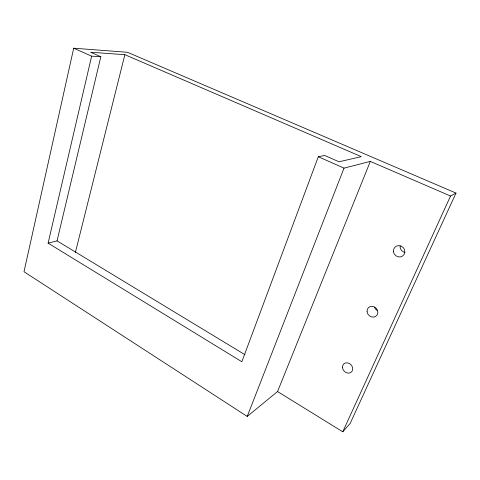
<?xml version="1.0" encoding="UTF-8"?>
<svg xmlns="http://www.w3.org/2000/svg" width="480" height="480" viewBox="0 0 480 480"><rect width="100%" height="100%" fill="white"/><g stroke="black" fill="none" stroke-linecap="round" stroke-linejoin="round"><path stroke-width="0.72" d="M73.698 48.198L24 271.734L247.224 416.436L277.554 391.536L370.332 161.4L450.534 196.032L456 193.068L127.53 52.302L73.698 48.198L91.632 56.154L100.824 56.742L57.048 240.87L48.102 243.144L91.632 56.154M75.402 252.39L124.872 54.684L361.302 156.642L339.024 161.784L324.666 155.454L318.306 156.732L241.848 361.746L48.102 243.144M247.224 416.436L344.016 168.138L370.332 161.4M277.554 391.536L342.762 431.802L450.534 196.032M456 193.068L350.166 423.414L342.762 431.802M124.872 54.684L90.606 52.242L100.824 56.742M318.306 156.732L344.016 168.138M57.048 240.87L244.974 354.72M377.436 310.59A5.58 4.998 43.2 0 1 374.586 307.434M404.91 252.408A5.742 5.406 37.7 0 1 400.158 245.904M393.432 251.616A5.892 5.526 40 0 0 402.576 256.056A5.892 5.526 40 0 0 401.4 246.234A5.892 5.526 40 0 0 393.432 251.616M342.51 367.782A5.58 4.71 46.3 0 0 350.742 372.546A5.58 4.71 46.3 0 0 349.572 363.576A5.58 4.71 46.3 0 0 342.51 367.782M367.062 311.766A5.73 5.1 44.3 0 0 375.732 316.386A5.73 5.1 44.3 0 0 374.556 307.008A5.73 5.1 44.3 0 0 367.062 311.766"/></g></svg>
